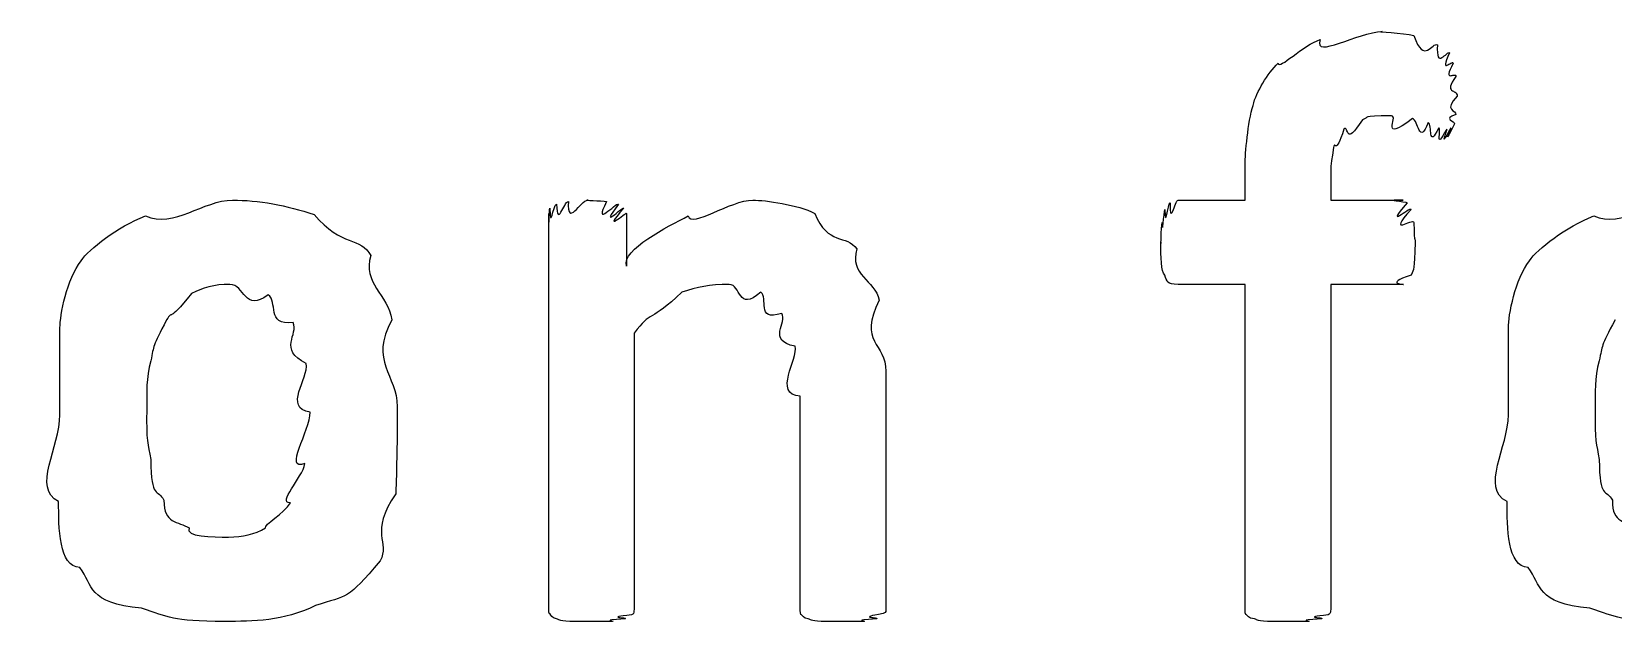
# Model space of a CAD drawing. Header units: millimetres. Extents: x 0 to 216, y 0 to 279.
# Drawn here: x 82.88 to 89.49, y 67.12 to 69.59 of the extents above; entities that cross this region are included whole.
import ezdxf

# ---------------------------------------------------------------- set-up
doc = ezdxf.new("R2010")
doc.units = ezdxf.units.MM
doc.layers.get('0').update_dxf_attribs({"linetype": 'CONTINUOUS'})

msp = doc.modelspace()

# ---------------------------------------------------------------- linework, layer by layer
at = {"color": 0}
for p, q in [((88.8407, 69.3208), (88.8407, 69.3208)), ((87.9531, 68.8855), (87.9531, 69.0344)), ((88.3116, 68.9956), (88.3116, 68.8855)), ((87.6723, 68.8855), (87.9531, 68.8855)), ((88.3116, 68.8855), (88.6146, 68.8855)), ((85.0388, 67.1766), (85.0388, 68.8301)), ((85.3641, 68.8301), (85.3641, 68.6096)), ((87.9531, 68.5327), (87.6723, 68.5327)), ((87.9531, 67.1766), (87.9531, 68.5327)), ((88.6146, 68.5327), (88.3116, 68.5327)), ((88.3116, 68.5327), (88.3116, 67.1766)), ((85.3969, 68.3288), (85.3969, 67.1766)), ((86.45, 68.1687), (86.45, 67.1766)), ((86.0915, 67.1766), (86.0915, 68.0642)), ((84.0412, 67.9979), (84.0412, 67.9979)), ((84.4049, 68.0201), (84.4049, 68.0201))]:
    msp.add_line(p, q, dxfattribs=at)
for points in [[(88.2675, 69.5579), (88.2357, 69.4725), (88.4273, 69.5911), (88.5264, 69.5911)], [(88.5264, 69.5911), (88.4961, 69.5911), (88.6146, 69.5854), (88.6587, 69.5745)], [(88.6587, 69.5745), (88.7028, 69.4503), (88.736, 69.5494), (88.7582, 69.5357)], [(88.0911, 69.4588), (88.0925, 69.4284), (88.1973, 69.5357), (88.2675, 69.5579)], [(88.7582, 69.5357), (88.7497, 69.4256), (88.7995, 69.5138), (88.8076, 69.5029)], [(88.8076, 69.5029), (88.7649, 69.4034), (88.8199, 69.4764), (88.8242, 69.4588)], [(87.9863, 69.2824), (88.0001, 69.3402), (88.047, 69.4147), (88.0911, 69.4588)], [(88.8242, 69.4588), (88.7758, 69.3706), (88.8351, 69.4256), (88.8351, 69.4034)], [(88.8351, 69.4034), (88.7801, 69.3265), (88.8407, 69.354), (88.8407, 69.3208)], [(88.8407, 69.3208), (88.7801, 69.2602), (88.8379, 69.2616), (88.8351, 69.2436)], [(87.9531, 69.0344), (87.9531, 69.0795), (87.9644, 69.2118), (87.9863, 69.2824)], [(88.5652, 69.2383), (88.4301, 69.2383), (88.477, 69.2326), (88.4439, 69.2217)], [(88.6534, 69.227), (88.5112, 69.1197), (88.5984, 69.2383), (88.5652, 69.2383)], [(88.8351, 69.2436), (88.7758, 69.227), (88.8326, 69.2161), (88.8298, 69.2051)], [(88.3666, 69.1829), (88.3281, 69.0644), (88.3338, 69.1388), (88.3225, 69.106)], [(88.4439, 69.2217), (88.368, 69.1018), (88.3888, 69.2009), (88.3666, 69.1829)], [(88.7194, 69.2108), (88.6809, 69.1085), (88.6781, 69.2231), (88.6534, 69.227)], [(88.7635, 69.1885), (88.7166, 69.0947), (88.7374, 69.2023), (88.7194, 69.2108)], [(88.7966, 69.1829), (88.743, 69.0838), (88.7772, 69.1843), (88.7635, 69.1885)], [(88.8132, 69.1885), (88.7582, 69.0838), (88.8037, 69.1829), (88.7966, 69.1829)], [(88.8298, 69.2051), (88.7691, 69.0908), (88.8199, 69.1914), (88.8132, 69.1885)], [(88.3225, 69.106), (88.3087, 69.0026), (88.3116, 69.0397), (88.3116, 68.9956)], [(83.3519, 68.8192), (83.4704, 68.767), (83.5946, 68.8855), (83.7159, 68.8855)], [(83.7159, 68.8855), (83.8232, 68.8855), (83.9431, 68.8647), (84.0574, 68.8248)], [(85.0388, 68.8301), (85.0388, 68.738), (85.0403, 68.8439), (85.0441, 68.8523)], [(85.0441, 68.8523), (85.0456, 68.7532), (85.0565, 68.8647), (85.0717, 68.8689)], [(85.0717, 68.8689), (85.0745, 68.7641), (85.102, 68.8799), (85.1214, 68.8799)], [(85.1214, 68.8799), (85.1158, 68.767), (85.1711, 68.8855), (85.2039, 68.8855)], [(85.2039, 68.8855), (85.1778, 68.8855), (85.2593, 68.8827), (85.2812, 68.8799)], [(85.2812, 68.8799), (85.2219, 68.7641), (85.32, 68.8756), (85.3309, 68.8689)], [(85.3309, 68.8689), (85.2442, 68.7532), (85.3489, 68.859), (85.3528, 68.8523)], [(85.3528, 68.8523), (85.2551, 68.738), (85.3641, 68.8372), (85.3641, 68.8301)], [(85.623, 68.8192), (85.634, 68.767), (85.8008, 68.8855), (85.8933, 68.8855)], [(85.8933, 68.8855), (85.9455, 68.8855), (86.082, 68.8661), (86.1522, 68.8301)], [(87.606, 68.7917), (87.6074, 68.7268), (87.6131, 68.8315), (87.6169, 68.8467)], [(87.6169, 68.8467), (87.6184, 68.7557), (87.6307, 68.8703), (87.6392, 68.8742)], [(87.6392, 68.8742), (87.6364, 68.767), (87.661, 68.8855), (87.6723, 68.8855)], [(88.6146, 68.8855), (88.5183, 68.8855), (88.6273, 68.8813), (88.6312, 68.8742)], [(88.6312, 68.8742), (88.5292, 68.7557), (88.6435, 68.8605), (88.6478, 68.8467)], [(88.6478, 68.8467), (88.5402, 68.7268), (88.6587, 68.8139), (88.6587, 68.7917)], [(89.4126, 68.8192), (89.5311, 68.767), (89.6553, 68.8855), (89.7763, 68.8855)], [(83.082, 68.6319), (83.1152, 68.6788), (83.2337, 68.7751), (83.3519, 68.8192)], [(84.0574, 68.8248), (84.1735, 68.6897), (84.2532, 68.731), (84.2945, 68.6537)], [(85.3641, 68.6096), (85.3433, 68.6788), (85.5377, 68.7751), (85.623, 68.8192)], [(86.1522, 68.8301), (86.2072, 68.694), (86.2845, 68.7433), (86.3286, 68.6816)], [(87.6004, 68.7091), (87.6004, 68.6827), (87.6018, 68.7698), (87.606, 68.7917)], [(88.6587, 68.7917), (88.6615, 68.6827), (88.6643, 68.7419), (88.6643, 68.7091)], [(89.1427, 68.6319), (89.1755, 68.6788), (89.2941, 68.7751), (89.4126, 68.8192)], [(87.6169, 68.5712), (87.6004, 68.5878), (87.6004, 68.6456), (87.6004, 68.7091)], [(88.6643, 68.7091), (88.6615, 68.5878), (88.6587, 68.6001), (88.6478, 68.5712)], [(84.2945, 68.6537), (84.2574, 68.5394), (84.3675, 68.49), (84.3827, 68.3839)], [(86.3286, 68.6816), (86.2954, 68.5726), (86.403, 68.5504), (86.4224, 68.4664)], [(82.9938, 68.3507), (82.9938, 68.4029), (83.0227, 68.5546), (83.082, 68.6319)], [(87.6723, 68.5327), (87.6226, 68.5327), (87.6282, 68.5451), (87.6169, 68.5712)], [(88.6478, 68.5712), (88.5264, 68.5327), (88.6284, 68.5327), (88.6146, 68.5327)], [(89.0545, 68.3507), (89.0545, 68.4029), (89.0834, 68.5546), (89.1427, 68.6319)], [(83.7046, 68.5327), (83.6401, 68.5327), (83.5889, 68.519), (83.5448, 68.4939)], [(83.8648, 68.4886), (83.7653, 68.4142), (83.7667, 68.5327), (83.7046, 68.5327)], [(85.7938, 68.5327), (85.7112, 68.5327), (85.6615, 68.5214), (85.5955, 68.4996)], [(85.9261, 68.4996), (85.8284, 68.4142), (85.8449, 68.5327), (85.7938, 68.5327)], [(83.5448, 68.4939), (83.4376, 68.363), (83.469, 68.4308), (83.4401, 68.3839)], [(83.9692, 68.3729), (83.8535, 68.3588), (83.9089, 68.4622), (83.8648, 68.4886)], [(85.5955, 68.4996), (85.4646, 68.374), (85.4661, 68.4237), (85.3969, 68.3288)], [(86.0143, 68.4114), (85.9014, 68.374), (85.9621, 68.4802), (85.9261, 68.4996)], [(86.4224, 68.4664), (86.3314, 68.29), (86.45, 68.2858), (86.45, 68.1687)], [(83.4401, 68.3839), (83.3797, 68.2681), (83.3878, 68.2791), (83.3741, 68.2128)], [(84.0246, 68.2018), (83.9047, 68.2597), (83.9943, 68.3246), (83.9692, 68.3729)], [(84.3827, 68.3839), (84.2864, 68.2089), (84.4049, 68.1549), (84.4049, 68.0201)], [(86.0697, 68.2734), (85.9497, 68.2971), (86.0393, 68.374), (86.0143, 68.4114)], [(89.5008, 68.3839), (89.4401, 68.2681), (89.4486, 68.2791), (89.4348, 68.2128)], [(82.9938, 67.987), (82.9938, 68.0653), (82.9938, 68.2406), (82.9938, 68.3507)], [(89.0545, 67.987), (89.0545, 68.0653), (89.0545, 68.2406), (89.0545, 68.3507)], [(86.0915, 68.0642), (85.9758, 68.0724), (86.0834, 68.2212), (86.0697, 68.2734)], [(83.3741, 68.2128), (83.3533, 68.1383), (83.3575, 68.0819), (83.3575, 68.0089)], [(84.0412, 67.9979), (83.9265, 68.0145), (84.0355, 68.1383), (84.0246, 68.2018)], [(89.4348, 68.2128), (89.414, 68.1383), (89.4182, 68.0819), (89.4182, 68.0089)], [(82.9882, 67.6233), (82.8753, 67.6797), (82.9938, 67.8505), (82.9938, 67.987)], [(83.3575, 68.0089), (83.3533, 67.8737), (83.3632, 67.8656), (83.3741, 67.7997)], [(84.019, 67.7831), (83.9265, 67.7457), (84.0412, 67.9207), (84.0412, 67.9979)], [(84.4049, 68.0201), (84.4049, 67.8229), (84.4021, 67.7665), (84.3993, 67.6561)], [(89.0489, 67.6233), (88.936, 67.6797), (89.0545, 67.8505), (89.0545, 67.987)], [(89.4182, 68.0089), (89.414, 67.8737), (89.4235, 67.8656), (89.4348, 67.7997)], [(83.3741, 67.7997), (83.3755, 67.6286), (83.403, 67.6797), (83.4291, 67.6286)], [(83.9583, 67.6176), (83.9004, 67.6176), (84.008, 67.7196), (84.019, 67.7831)], [(89.4348, 67.7997), (89.4362, 67.6286), (89.4637, 67.6797), (89.4898, 67.6286)], [(84.3993, 67.6561), (84.2836, 67.4882), (84.3774, 67.455), (84.3333, 67.3749)], [(83.0763, 67.3474), (82.9896, 67.3488), (82.9882, 67.5157), (82.9882, 67.6233)], [(83.4291, 67.6286), (83.4263, 67.5294), (83.4898, 67.5418), (83.5339, 67.5128)], [(83.8535, 67.5128), (83.8454, 67.5252), (83.9322, 67.5735), (83.9583, 67.6176)], [(89.1371, 67.3474), (89.0503, 67.3488), (89.0489, 67.5157), (89.0489, 67.6233)], [(89.4898, 67.6286), (89.487, 67.5294), (89.5505, 67.5418), (89.5946, 67.5128)], [(83.5339, 67.5128), (83.5145, 67.4744), (83.633, 67.4744), (83.6993, 67.4744)], [(83.6993, 67.4744), (83.7572, 67.4744), (83.8094, 67.4867), (83.8535, 67.5128)], [(83.3356, 67.1766), (83.1067, 67.1985), (83.1342, 67.273), (83.0763, 67.3474)], [(84.3333, 67.3749), (84.1954, 67.2098), (84.1982, 67.2317), (84.0631, 67.1876)], [(89.396, 67.1766), (89.1674, 67.1985), (89.1949, 67.273), (89.1371, 67.3474)], [(84.0631, 67.1876), (83.9265, 67.1216), (83.8041, 67.1216), (83.6828, 67.1216)], [(83.6828, 67.1216), (83.4566, 67.1216), (83.4528, 67.1393), (83.3356, 67.1766)], [(85.0441, 67.1544), (85.0388, 67.1505), (85.0388, 67.1682), (85.0388, 67.1766)], [(85.0717, 67.1326), (85.0498, 67.1354), (85.0512, 67.1463), (85.0441, 67.1544)], [(85.127, 67.1216), (85.0745, 67.1241), (85.0858, 67.1283), (85.0717, 67.1326)], [(85.2152, 67.1216), (85.1228, 67.1216), (85.1517, 67.1216), (85.127, 67.1216)], [(85.3034, 67.1216), (85.193, 67.1216), (85.2509, 67.1216), (85.2152, 67.1216)], [(85.3585, 67.1326), (85.2399, 67.1241), (85.3281, 67.1241), (85.3034, 67.1216)], [(85.386, 67.1491), (85.266, 67.1354), (85.3722, 67.1393), (85.3585, 67.1326)], [(85.3969, 67.1766), (85.3944, 67.1463), (85.393, 67.1558), (85.386, 67.1491)], [(86.0972, 67.1491), (86.0929, 67.1463), (86.0915, 67.1657), (86.0915, 67.1766)], [(86.1247, 67.1326), (86.1039, 67.1354), (86.1039, 67.1449), (86.0972, 67.1491)], [(86.1797, 67.1216), (86.13, 67.1241), (86.1385, 67.1283), (86.1247, 67.1326)], [(86.2736, 67.1216), (86.1769, 67.1216), (86.2044, 67.1216), (86.1797, 67.1216)], [(86.3561, 67.1216), (86.2471, 67.1216), (86.3064, 67.1216), (86.2736, 67.1216)], [(86.4112, 67.1326), (86.2954, 67.1241), (86.3808, 67.1241), (86.3561, 67.1216)], [(86.4387, 67.1544), (86.3205, 67.1354), (86.4249, 67.1393), (86.4112, 67.1326)], [(86.45, 67.1766), (86.45, 67.1505), (86.4457, 67.1615), (86.4387, 67.1544)], [(87.9588, 67.1491), (87.9531, 67.1463), (87.9531, 67.1657), (87.9531, 67.1766)], [(87.9919, 67.1326), (87.9644, 67.1354), (87.9658, 67.1449), (87.9588, 67.1491)], [(88.047, 67.1216), (87.9934, 67.1241), (88.0057, 67.1283), (87.9919, 67.1326)], [(88.1352, 67.1216), (88.0375, 67.1216), (88.0692, 67.1216), (88.047, 67.1216)], [(88.2177, 67.1216), (88.1077, 67.1216), (88.1683, 67.1216), (88.1352, 67.1216)], [(88.2731, 67.1326), (88.1518, 67.1241), (88.24, 67.1241), (88.2177, 67.1216)], [(88.3006, 67.1491), (88.1807, 67.1354), (88.2869, 67.1393), (88.2731, 67.1326)], [(88.3116, 67.1766), (88.3087, 67.1463), (88.3073, 67.1558), (88.3006, 67.1491)], [(89.7435, 67.1216), (89.5174, 67.1216), (89.5131, 67.1393), (89.396, 67.1766)]]:
    msp.add_open_spline(points, degree=3, dxfattribs=at)

doc.saveas('drawing.dxf')
